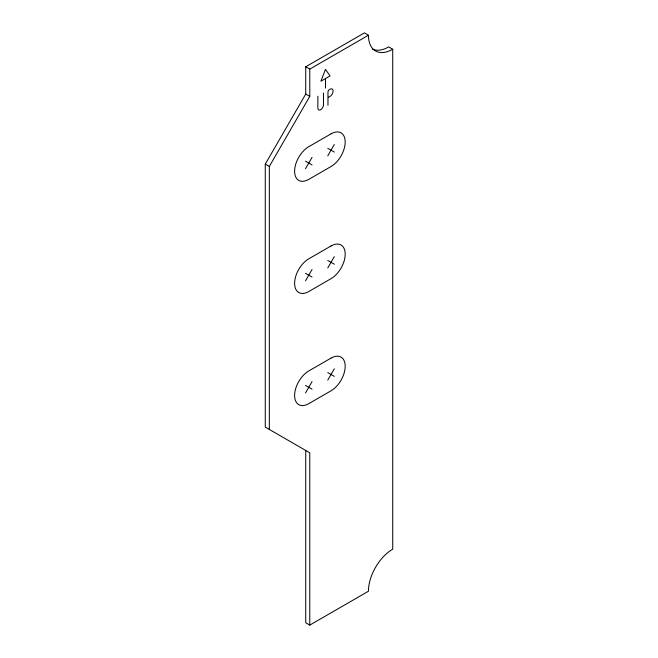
<?xml version="1.0" encoding="UTF-8"?>
<svg xmlns="http://www.w3.org/2000/svg" width="658" height="658" viewBox="0 0 658 658"><rect width="100%" height="100%" fill="white"/><g stroke="black" fill="none" stroke-linecap="round" stroke-linejoin="round"><path stroke-width="0.99" d="M309.778 625.1L309.778 452.803L265.273 427.1L265.273 164.13L305.731 94.045L305.731 66.771L364.4 32.9L368.447 35.236A34.331 19.822 -60 0 0 392.727 49.251L392.727 549.175A34.331 19.822 -60 0 0 368.447 591.229L309.778 625.1L305.731 622.764L305.731 450.467M269.319 429.435L269.319 166.466L309.778 96.381L309.778 69.106L368.447 35.236M305.501 168.703L312.04 157.385M327.758 155.856L334.289 144.538M305.501 280.834L312.04 269.517M327.758 267.987L334.289 256.669M305.501 392.966L312.04 381.648M327.758 380.118L334.289 368.801M325.151 78.746L320.89 81.205L325.48 69.394L330.061 75.909L325.48 78.557L325.48 88.082M328.293 97.4L329.962 96.438A4.409 2.55 -60 0 0 333.08 91.026A4.409 2.55 -60 0 0 329.962 89.225L329.485 89.504A2.147 1.242 -60 0 0 327.972 92.128L327.972 105.329M392.727 49.251L388.681 46.915A34.331 19.822 -60 0 1 372.362 49.062M305.731 66.771L309.778 69.106M305.731 94.045L309.778 96.381M327.758 148.305L334.289 152.08M305.501 161.161L312.04 164.928M265.273 164.13L269.319 166.466M327.758 260.445L334.289 264.212M305.501 273.292L312.04 277.059M327.758 372.576L334.289 376.351M305.501 385.424L312.04 389.199M323.473 92.975L323.473 104.852A3.956 2.287 -60 0 1 320.668 109.705A3.956 2.287 -60 0 1 317.872 108.085L317.872 96.208M331.023 133.845L308.767 146.693A20.028 11.564 -60 0 0 294.603 171.22A20.028 11.564 -60 0 0 308.767 179.395L331.023 166.548A20.028 11.564 -60 0 0 345.187 142.021A20.028 11.564 -60 0 0 331.023 133.845M331.023 245.977L308.767 258.824A20.028 11.564 -60 0 0 294.603 283.351A20.028 11.564 -60 0 0 308.767 291.527L331.023 278.679A20.028 11.564 -60 0 0 345.187 254.153A20.028 11.564 -60 0 0 331.023 245.977M331.023 358.108L308.767 370.956A20.028 11.564 -60 0 0 294.603 395.483A20.028 11.564 -60 0 0 308.767 403.658L331.023 390.811A20.028 11.564 -60 0 0 345.187 366.284A20.028 11.564 -60 0 0 331.023 358.108"/></g></svg>
